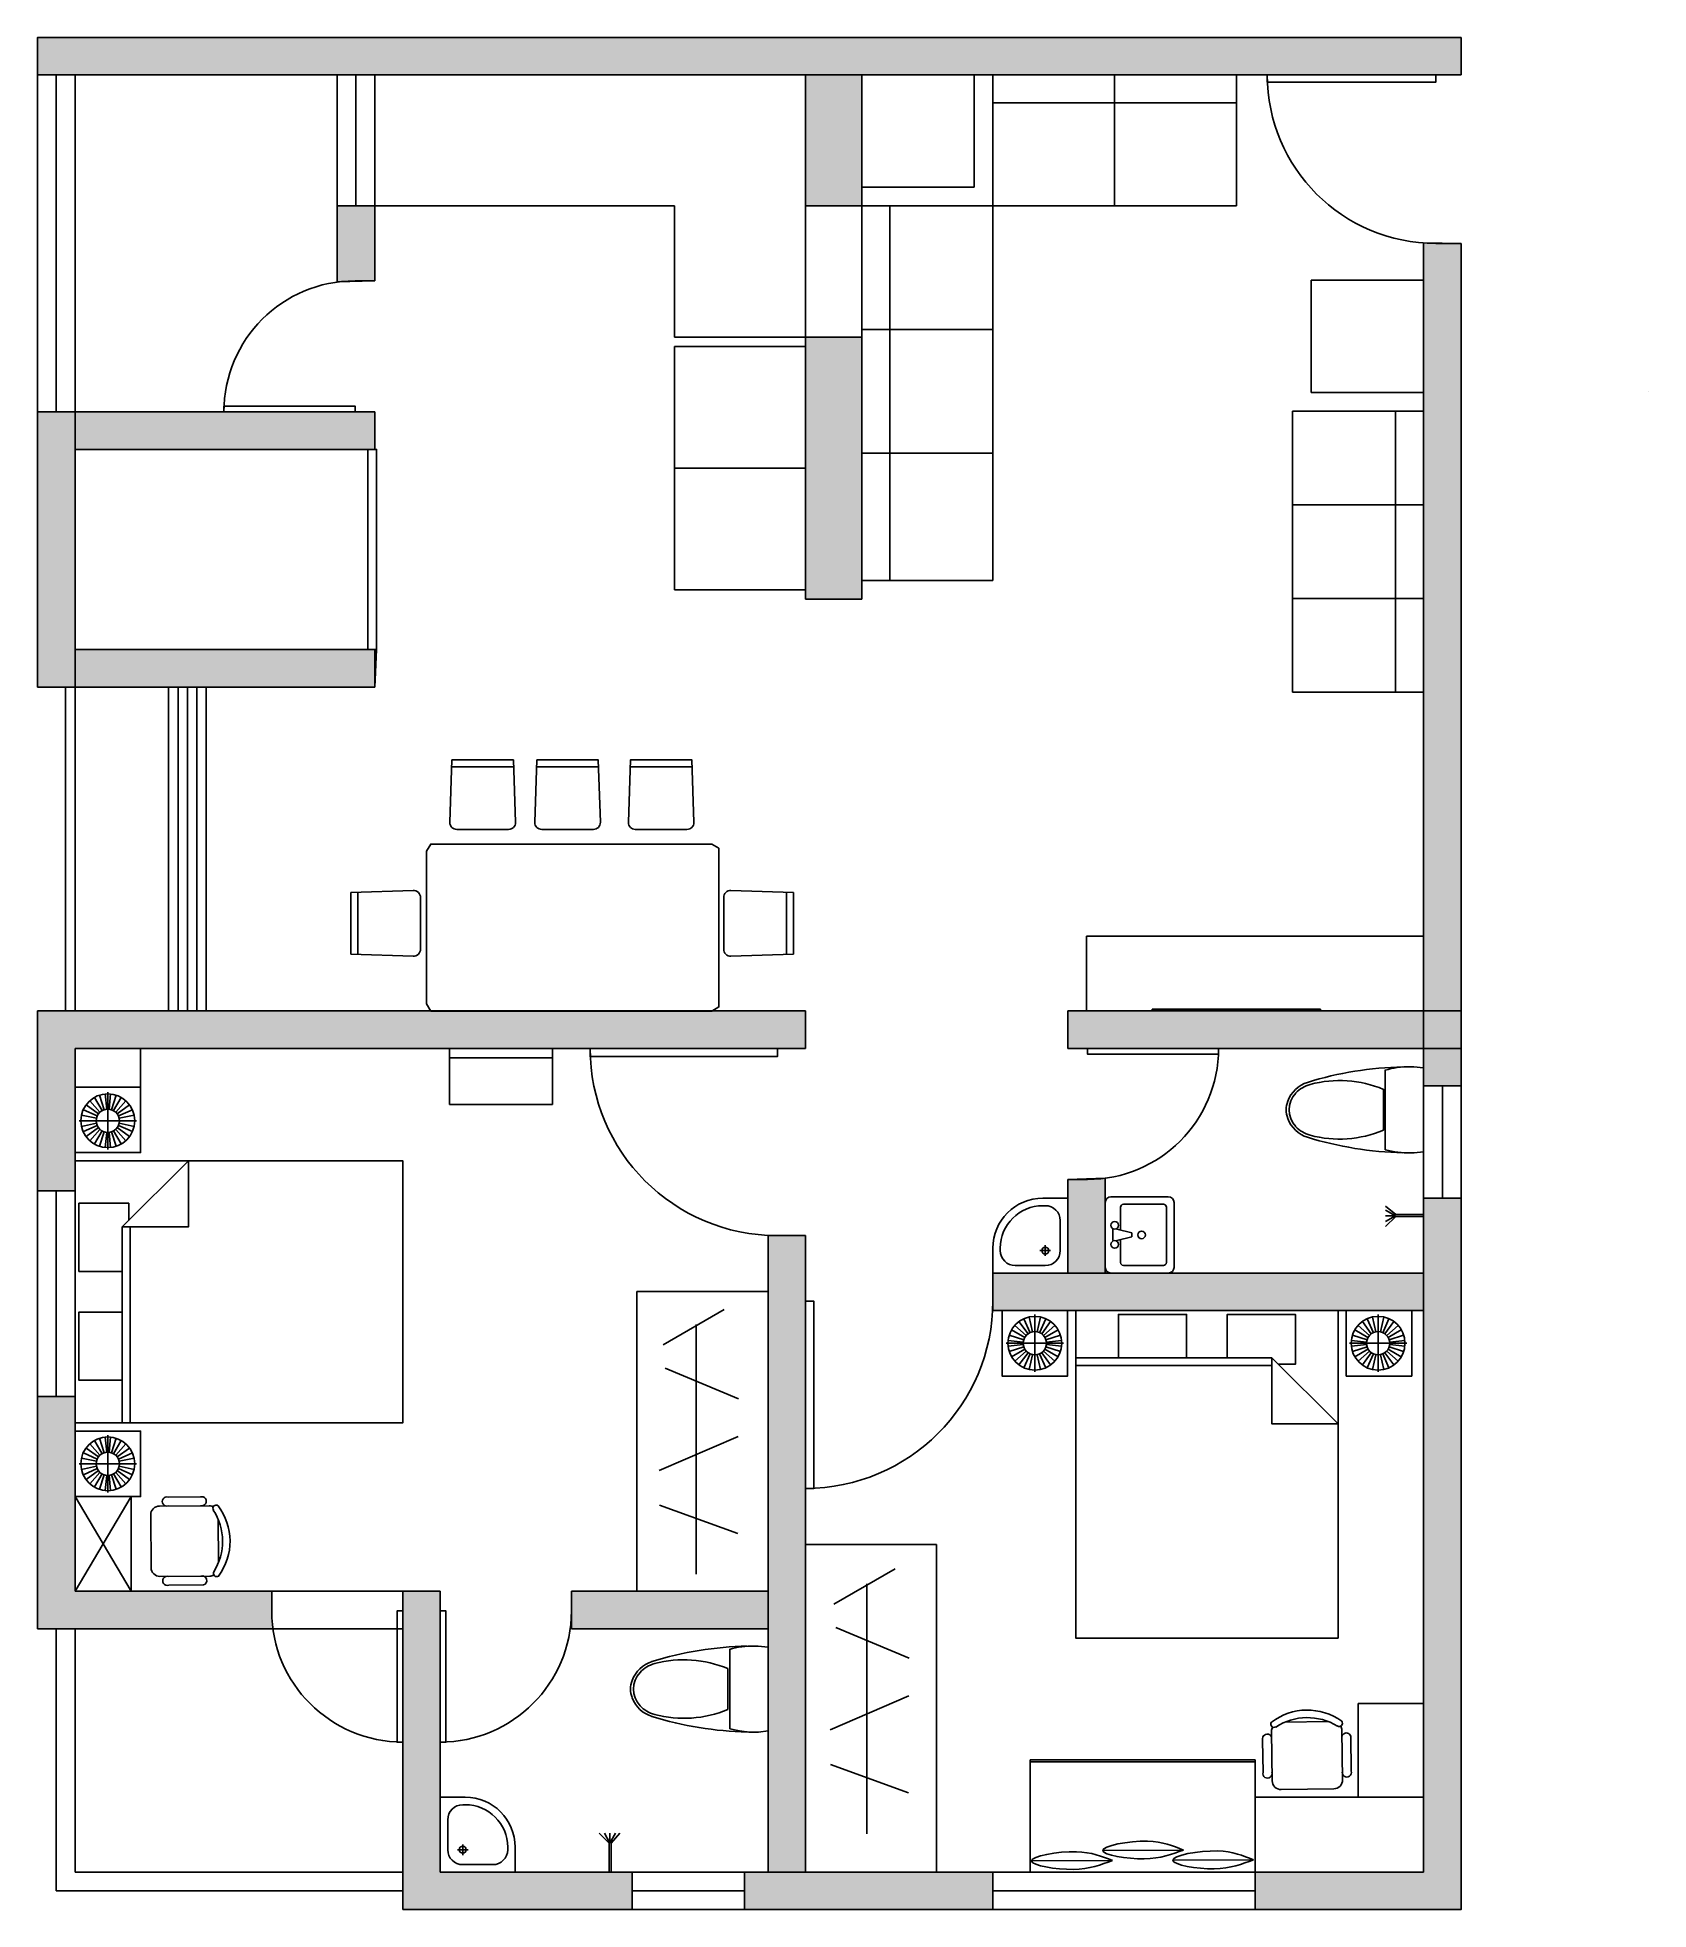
# Model space of a CAD drawing. Header units: metres. Extents: x 31.8 to 40.4, y 9.2 to 19.2.
import ezdxf

# ---------------------------------------------------------------- set-up
doc = ezdxf.new("R2010")
doc.units = ezdxf.units.M
doc.header["$MEASUREMENT"] = 0

# ---------------------------------------------------------------- blocks, each defined once
blk = doc.blocks.new('*U2')
for p, q in [((0, 0), (0, -6)), ((40, 0), (40, -6))]:
    blk.add_line(p, q)
blk.add_lwpolyline([(0, 0), (0, 40), (1.75, 40), (1.75, 0)], close=True)
blk.add_arc((0, 0), 40, 0, 90)
blk = doc.blocks.new('*U3')
for p, q in [((0, 0), (0, -6)), ((40, 0), (40, -6))]:
    blk.add_line(p, q)
blk.add_lwpolyline([(0, 0), (40, 0), (40, -1.75), (0, -1.75)], close=True)
blk = doc.blocks.new('ban6c 1200x2100')
for points in [[(236, 2730), (221, 3178), (-221, 3178), (-236, 2730, 0.424007), (-186, 2678), (186, 2678, 0.424007)], [(726, 2467), (1175, 2452), (1175, 2010), (726, 1995, -0.424007), (675, 2045), (675, 2417, -0.424007)], [(726, 1857), (1175, 1842), (1175, 1401), (726, 1386, -0.424007), (675, 1436), (675, 1807, -0.424007)], [(726, 1185), (1175, 1170), (1175, 729), (726, 714, -0.424007), (675, 764), (675, 1135, -0.424007)], [(236, 448), (221, 0), (-221, 0), (-236, 448, -0.424007), (-186, 500), (186, 500, -0.424007)]]:
    blk.add_lwpolyline(points, format="xyb", close=True)
for points in [[(-222, 3128), (223, 3128)], [(1125, 2008), (1125, 2453)], [(1125, 1399), (1125, 1844)], [(1125, 727), (1125, 1172)], [(-222, 50), (223, 50)]]:
    blk.add_lwpolyline(points)
blk.add_lwpolyline([(-578, 2634), (518, 2634), (570, 2604), (570, 585), (540, 534), (-600, 534), (-630, 585), (-630, 2604)], close=True)
blk = doc.blocks.new('g.doi2000x2400')
at = {"color": 44}
for p, q in [((-1324, -183), (-1406, -109)), ((-1310, -172), (-1376, -81)), ((-1295, -163), (-1340, -61)), ((-1278, -157), (-1301, -48)), ((-1242, -157), (-1219, -48)), ((-1226, -163), (-1180, -61)), ((-1210, -172), (-1145, -81)), ((-1197, -183), (-1114, -109)), ((1190, -183), (1107, -109)), ((1203, -172), (1138, -81)), ((1219, -163), (1173, -61)), ((1236, -157), (1212, -48)), ((1271, -157), (1294, -48)), ((1288, -163), (1333, -61)), ((1303, -172), (1369, -81)), ((1317, -183), (1399, -109)), ((-1345, -232), (-1456, -220)), ((-1345, -249), (-1456, -261)), ((-1341, -214), (-1447, -180)), ((-1341, -267), (-1447, -301)), ((-1334, -198), (-1430, -142)), ((-1186, -198), (-1090, -142)), ((-1179, -214), (-1073, -180)), ((-1179, -267), (-1073, -301)), ((-1175, -232), (-1065, -220)), ((-1175, -249), (-1065, -261)), ((1168, -232), (1058, -220)), ((1168, -249), (1058, -261)), ((1172, -214), (1066, -180)), ((1172, -267), (1066, -301)), ((1179, -198), (1083, -142)), ((1327, -198), (1423, -142)), ((1334, -214), (1440, -180)), ((1334, -267), (1440, -301)), ((1338, -232), (1449, -220)), ((1338, -249), (1449, -261)), ((-1334, -283), (-1430, -339)), ((-1324, -298), (-1406, -372)), ((-1310, -309), (-1376, -399)), ((-1295, -318), (-1340, -420)), ((-1278, -324), (-1301, -433)), ((-1242, -324), (-1219, -433)), ((-1226, -318), (-1180, -420)), ((-1210, -309), (-1145, -399)), ((-1197, -298), (-1114, -372)), ((-1186, -283), (-1090, -339)), ((1179, -283), (1083, -339)), ((1190, -298), (1107, -372)), ((1203, -309), (1138, -399)), ((1219, -318), (1173, -420)), ((1236, -324), (1212, -433)), ((1271, -324), (1294, -433)), ((1288, -318), (1333, -420)), ((1303, -309), (1369, -399)), ((1317, -298), (1399, -372)), ((1327, -283), (1423, -339))]:
    blk.add_line(p, q, dxfattribs=at)
for p, q in [((-1260, -450), (-1260, -30)), ((1253, -450), (1253, -30)), ((-1050, -240), (-1470, -240)), ((1463, -240), (1043, -240)), ((475, -403), (-960, -403))]:
    blk.add_line(p, q)
for points in [[(960, 0), (960, -2400), (-960, -2400), (-960, 0)], [(1020, 0), (1500, 0), (1500, -480), (1020, -480)], [(-1020, 0), (-1500, 0), (-1500, -480), (-1020, -480)]]:
    blk.add_lwpolyline(points, close=True)
for points in [[(-648, -346), (-648, -29), (-149, -29), (-149, -346)], [(149, -346), (149, -29), (648, -29), (648, -394), (523, -394)], [(-960, -346), (475, -346), (475, -830), (960, -830), (475, -346)]]:
    blk.add_lwpolyline(points)
for centre, radius in [((-1260, -240), 197), ((1253, -240), 197), ((-1260, -240), 85.2), ((1253, -240), 85.2)]:
    blk.add_circle(centre, radius)
blk = doc.blocks.new('ghe 2')
blk.add_line((-466, 151), (-466, -151))
for points in [[(-121, 243, 1.333333), (-121, 304), (-362, 304, 1), (-344, 243)], [(-434, 213, 0.829608), (-466, 243, 0.333333), (-466, -243, 0.829608), (-434, -213)], [(-433, 213, 0.290756), (-433, -213)], [(-433, -236, 0.120944), (-405, -243), (-61, -243, 0.414214), (0, -182), (0, 182, 0.414214), (-61, 243), (-405, 243, 0.120944), (-433, 236)], [(-121, -244, -1.333333), (-121, -305), (-344, -305, -1.333333), (-344, -244)]]:
    blk.add_lwpolyline(points, format="xyb")
blk = doc.blocks.new('lavabo8')
for p, q in [((0, 0), (0, 450)), ((0, 450), (150, 450)), ((135, 405), (150, 405)), ((45, 135), (45, 315)), ((103, 135), (167, 135)), ((135, 167), (135, 103)), ((405, 150), (405, 135)), ((450, 150), (450, 0)), ((450, 0), (0, 0)), ((315, 45), (135, 45))]:
    blk.add_line(p, q)
blk.add_circle((135, 135), 21.2)
for centre, radius, start, end in [((135, 315), 90, 90, 180), ((150, 150), 300, 0, 90), ((150, 150), 255, 0, 90), ((135, 135), 90, 180, 270), ((315, 135), 90, 270, 0)]:
    blk.add_arc(centre, radius, start, end)
blk = doc.blocks.new('mb-xibet2')
for p, q in [((225, 0), (-225, 0)), ((231, -51), (225, 0)), ((231, -104), (231, -51)), ((214, -206), (225, -154)), ((225, -154), (231, -104)), ((214, -206), (-214, -206)), ((-110, -216), (110, -216))]:
    blk.add_line(p, q)
for centre, radius, start, end in [((241, -78), 472, 170.5377, 187.7399), ((1627, -72), 1858, 181.2224, 197.2477), ((241, -78), 472, 187.7399, 195.822), ((-1627, -72), 1858, 342.7523, 358.7776), ((457, -452), 614, 157.3737, 194.7786), ((-457, -452), 614, 345.2214, 22.6263), ((12, -573), 167, 197.2477, 249.5476), ((24, -566), 166, 194.7786, 226.8543), ((0, -591), 131, 226.8543, 313.1457), ((-12, -573), 167, 290.4524, 342.7523), ((-24, -566), 166, 313.1457, 345.2214), ((0, -607), 131, 249.5476, 290.4524)]:
    blk.add_arc(centre, radius, start, end)
blk = doc.blocks.new('lavabo2')
for p, q in [((212.5, 0), (-212.5, 0)), ((-250, -37.5), (-250, -412.5)), ((-200, -381.25), (-200, -118.75)), ((-181.25, -100), (-31.25, -100)), ((-37.5, -50), (37.5, -50)), ((-37.5, -75), (-12.5, -175)), ((12.5, -175), (37.5, -75)), ((31.25, -100), (181.25, -100)), ((200, -118.75), (200, -381.25)), ((250, -412.5), (250, -37.5)), ((-12.5, -175), (12.5, -175)), ((-212.5, -450), (212.5, -450)), ((181.25, -400), (-181.25, -400))]:
    blk.add_line(p, q)
for centre in [(-62.5, -62.5), (62.5, -62.5), (0, -237.5)]:
    blk.add_circle(centre, 25)
for centre, radius, start, end in [((-212.5, -37.5), 37.5, 90, 180), ((212.5, -37.5), 37.5, 0, 90), ((-181.25, -118.75), 18.75, 90, 180), ((181.25, -118.75), 18.75, 0, 90), ((-212.5, -412.5), 37.5, 180, 270), ((-181.25, -381.25), 18.75, 180, 270), ((181.25, -381.25), 18.75, 270, 0), ((212.5, -412.5), 37.5, 270, 0)]:
    blk.add_arc(centre, radius, start, end)

msp = doc.modelspace()

# ---------------------------------------------------------------- hatches: boundary and pattern name
h = msp.add_hatch(color=7)
h.dxf.hatch_style = 1
h.paths.add_polyline_path([(33.637, 18.26), (33.437, 18.26), (33.437, 17.854, -0.03405), (33.532, 17.86), (33.637, 17.86)])
h.paths.add_polyline_path([(39.437, 19.16), (39.237, 19.16), (32.037, 19.16), (31.837, 19.16), (31.837, 18.96), (32.037, 18.96), (33.437, 18.96), (33.637, 18.96), (35.937, 18.96), (35.937, 18.26), (36.237, 18.26), (36.237, 18.96), (36.287, 18.96), (39.237, 18.96), (39.302, 18.96), (39.437, 18.96)])
h = msp.add_hatch(color=7)
h.dxf.hatch_style = 1
h.paths.add_polyline_path([(35.937, 12.76), (35.787, 12.76, -0.01251), (35.737, 12.761), (35.737, 12.461), (35.737, 12.36), (35.737, 10.86), (34.687, 10.86), (34.687, 10.755), (34.687, 10.66), (35.737, 10.66), (35.737, 9.36), (35.937, 9.36)])
h.paths.add_polyline_path([(36.937, 9.36), (35.737, 9.36), (35.612, 9.36), (35.612, 9.26), (35.612, 9.16), (36.187, 9.16), (36.937, 9.16)])
h.paths.add_polyline_path([(35.012, 9.36), (33.987, 9.36), (33.987, 9.76), (33.987, 10.86), (33.787, 10.86), (33.787, 10.755), (33.787, 10.055), (33.787, 9.16), (33.837, 9.16), (35.012, 9.16)])
h.paths.add_polyline_path([(39.437, 9.36), (39.437, 11.56), (39.437, 12.96), (39.237, 12.96), (39.237, 12.56), (37.537, 12.56), (37.537, 13.067, -0.03405), (37.442, 13.06), (37.337, 13.06), (37.337, 12.56), (36.937, 12.56), (36.937, 12.41), (36.937, 12.36), (36.987, 12.36), (37.337, 12.36), (37.587, 12.36), (38.78, 12.36), (39.237, 12.36), (39.237, 11.56), (39.237, 9.36), (38.437, 9.36), (38.337, 9.36), (38.337, 9.16), (39.237, 9.16), (39.437, 9.16)])
h.paths.add_polyline_path([(39.437, 18.06), (39.302, 18.06, -0.01807), (39.237, 18.063), (39.237, 14.16), (39.237, 13.96), (37.437, 13.96), (37.387, 13.96), (37.337, 13.96), (37.337, 13.76), (37.442, 13.76), (38.142, 13.76), (38.859, 13.76), (39.237, 13.76), (39.237, 13.56), (39.437, 13.56)])
h = msp.add_hatch(color=7)
h.dxf.hatch_style = 1
h.paths.add_polyline_path([(36.237, 17.56), (35.937, 17.56), (35.937, 16.16), (36.237, 16.16)])
h = msp.add_hatch(color=7)
h.dxf.hatch_style = 1
h.paths.add_polyline_path([(32.037, 16.96), (33.637, 16.96), (33.637, 17.16), (33.532, 17.16), (32.832, 17.16), (31.937, 17.16), (31.837, 17.16), (31.837, 16.89), (31.837, 15.69), (32.037, 15.69), (32.537, 15.69), (33.437, 15.69), (33.637, 15.69), (33.637, 15.89), (33.6, 15.89), (33.487, 15.89), (33.437, 15.89), (32.037, 15.89), (32.037, 16.01)])
h.paths.add_polyline_path([(35.937, 13.96), (32.587, 13.96), (32.037, 13.96), (31.987, 13.96), (31.837, 13.96), (31.837, 13), (32.037, 13), (32.037, 13.16), (32.037, 13.76), (35.937, 13.76)])
h.paths.add_polyline_path([(32.037, 11.9), (31.837, 11.9), (31.837, 10.66), (33.093, 10.66, -0.03405), (33.087, 10.755), (33.087, 10.86), (32.037, 10.86)])

# ---------------------------------------------------------------- linework, layer by layer
for p, q in [((31.837, 19.16), (31.837, 19.16, 3)), ((31.837, 19.16, 3), (39.437, 19.16, 3)), ((31.837, 18.96, 3), (31.837, 19.16, 3)), ((31.837, 15.69, 3), (31.837, 19.16, 3)), ((39.437, 19.16), (39.437, 19.16, 3)), ((39.437, 18.96, 3), (39.437, 19.16, 3)), ((32.037, 18.96), (31.837, 18.96)), ((31.837, 18.96), (31.837, 18.96, 3)), ((32.037, 18.96), (31.937, 18.96)), ((31.937, 18.96), (31.937, 17.16)), ((32.037, 18.96, 3), (39.437, 18.96, 3)), ((32.037, 18.96), (32.037, 18.96, 3)), ((32.037, 15.69, 3), (32.037, 18.96, 3)), ((33.437, 17.854), (33.437, 18.96)), ((33.437, 17.854, 3), (33.437, 18.96, 3)), ((33.537, 18.96), (33.537, 18.26)), ((33.637, 18.96), (33.637, 17.86)), ((33.637, 18.96), (33.637, 18.26)), ((33.637, 17.86, 3), (33.637, 18.96, 3)), ((35.937, 16.16), (35.937, 18.96)), ((35.937, 18.96), (35.937, 18.96, 3)), ((35.937, 18.96, 3), (35.937, 16.16, 3)), ((36.237, 18.96), (36.237, 16.16)), ((36.237, 18.96), (36.237, 18.96, 3)), ((36.237, 16.16, 3), (36.237, 18.96, 3)), ((36.487, 18.96), (36.587, 18.96)), ((36.837, 18.96), (36.837, 18.36)), ((39.437, 18.96), (39.437, 18.96, 3)), ((36.837, 18.36), (36.237, 18.36)), ((39.237, 18.063), (39.237, 18.063, 3)), ((39.237, 18.063, 3), (39.237, 9.36, 3)), ((39.237, 18.063, 3), (39.437, 18.06, 3)), ((39.437, 18.06, 3), (39.437, 9.16, 3)), ((39.437, 18.06), (39.437, 18.06, 3)), ((33.637, 17.86, 3), (33.437, 17.854, 3)), ((33.437, 17.854), (33.437, 17.854, 3)), ((33.637, 17.86), (33.637, 17.86, 3)), ((40.438, 17.27), (40.438, 17.27, 1.7)), ((31.837, 17.16), (31.937, 17.16)), ((31.937, 17.16), (33.437, 17.16)), ((32.037, 17.16), (32.037, 17.16, 3)), ((33.637, 17.16, 3), (32.037, 17.16, 3)), ((33.637, 17.16), (33.637, 16.96)), ((33.637, 17.16), (33.637, 17.16, 3)), ((33.637, 17.16, 3), (33.637, 16.96, 3)), ((38.537, 15.663, 0.4), (38.537, 17.163, 0.4)), ((38.537, 17.163, 0.4), (38.537, 17.163)), ((39.087, 17.163, 0.4), (38.537, 17.163, 0.4)), ((39.087, 17.163), (39.087, 17.163, 0.4)), ((39.087, 17.163, 0.4), (39.087, 15.663, 0.4)), ((39.237, 17.163, 0.8), (39.087, 17.163, 0.8)), ((39.087, 17.163, 0.8), (39.087, 15.663, 0.8)), ((39.087, 17.163, 0.4), (39.087, 17.163, 0.8)), ((39.237, 17.163), (39.237, 17.163, 0.8)), ((39.237, 15.663, 0.8), (39.237, 17.163, 0.8)), ((33.637, 16.96), (32.037, 16.96)), ((32.037, 16.96), (32.037, 16.96, 3)), ((33.637, 16.96, 3), (32.037, 16.96, 3)), ((33.637, 16.96), (33.637, 16.96, 3)), ((39.087, 16.663, 0.4), (38.537, 16.663, 0.4)), ((38.537, 16.663, 0.4), (38.537, 16.663)), ((39.087, 16.663), (39.087, 16.663, 0.4)), ((36.237, 16.16), (35.937, 16.16)), ((35.937, 16.16), (35.937, 16.16, 3)), ((35.937, 16.16, 3), (36.237, 16.16, 3)), ((36.237, 16.16), (36.237, 16.16, 3)), ((39.087, 16.163, 0.4), (38.537, 16.163, 0.4)), ((38.537, 16.163, 0.4), (38.537, 16.163)), ((39.087, 16.163), (39.087, 16.163, 0.4)), ((32.037, 15.89), (33.437, 15.89)), ((32.037, 15.89, 3), (32.037, 15.89, 3)), ((33.647, 15.89, 3), (32.037, 15.89, 3)), ((32.037, 15.89, 3), (32.037, 15.89)), ((33.437, 15.89), (33.637, 15.89)), ((33.637, 15.89), (33.637, 15.69)), ((33.637, 15.69, 3), (33.647, 15.89, 3)), ((33.647, 15.89), (33.647, 15.89, 3)), ((31.837, 15.69), (31.837, 15.69, 3)), ((31.837, 15.69, 3), (32.037, 15.69, 3)), ((32.037, 15.69), (33.437, 15.69)), ((32.037, 15.69), (32.537, 15.69)), ((32.037, 15.69), (32.037, 15.69, 3)), ((33.637, 15.69, 3), (32.037, 15.69, 3)), ((32.537, 15.69), (32.537, 13.96)), ((32.737, 15.69), (32.737, 13.96)), ((33.437, 15.69), (33.637, 15.69)), ((33.637, 15.69), (33.637, 15.69, 3)), ((39.087, 15.663, 0.4), (38.537, 15.663, 0.4)), ((38.537, 15.663), (38.537, 15.663, 0.4)), ((39.087, 15.663), (39.087, 15.663, 0.4)), ((39.237, 15.663, 0.8), (39.087, 15.663, 0.8)), ((39.087, 15.663, 0.8), (39.087, 15.663, 0.4)), ((39.237, 15.663), (39.237, 15.663, 0.8)), ((31.837, 13.96), (31.837, 13.96, 3)), ((31.837, 13.96, 3), (31.837, 10.66, 3)), ((31.837, 13.96, 3), (35.937, 13.96, 3)), ((32.037, 13.96), (32.587, 13.96)), ((32.587, 13.96), (35.937, 13.96)), ((35.937, 13.76), (35.937, 13.96)), ((35.937, 13.96), (35.937, 13.96, 3)), ((35.937, 13.96, 3), (35.937, 13.76, 3)), ((37.387, 13.96), (37.337, 13.96)), ((37.337, 13.96), (37.337, 13.76)), ((37.337, 13.96), (37.337, 13.96, 3)), ((37.337, 13.76, 3), (37.337, 13.96, 3)), ((37.337, 13.96, 3), (39.237, 13.96, 3)), ((39.237, 13.96), (39.237, 13.96, 3)), ((39.237, 13.96, 3), (39.437, 13.96, 3)), ((35.937, 13.76), (32.037, 13.76)), ((32.037, 13.76), (32.037, 13.76, 3)), ((32.037, 10.86, 3), (32.037, 13.76, 3)), ((35.937, 13.76, 3), (32.037, 13.76, 3)), ((32.387, 13.554), (32.387, 13.76)), ((35.937, 13.76), (35.937, 13.76, 3)), ((37.527, 13.76), (37.337, 13.76)), ((37.337, 13.76), (37.337, 13.76, 3)), ((39.437, 13.76, 3), (37.337, 13.76, 3)), ((39.237, 13.76), (39.237, 13.76, 3)), ((32.037, 13), (31.837, 13)), ((32.037, 13), (31.937, 13)), ((31.937, 13), (31.937, 11.9)), ((37.537, 13.067, 3), (37.337, 13.06, 3)), ((37.337, 12.56), (37.337, 13.06)), ((37.337, 13.06), (37.337, 13.06, 3)), ((37.337, 13.06, 3), (37.337, 12.56, 3)), ((37.537, 13.067), (37.537, 12.56)), ((37.537, 13.067), (37.537, 13.067, 3)), ((37.537, 12.56, 3), (37.537, 13.067, 3)), ((35.737, 12.761), (35.737, 12.36)), ((35.737, 12.761), (35.737, 12.761, 3)), ((35.737, 12.761, 3), (35.737, 9.36, 3)), ((35.737, 12.761, 3), (35.937, 12.76, 3)), ((35.937, 9.36), (35.937, 12.76)), ((35.937, 12.76), (35.937, 12.76, 3)), ((35.937, 12.76, 3), (35.937, 9.36, 3)), ((36.937, 12.56), (36.937, 12.56, 3)), ((36.937, 12.36, 3), (36.937, 12.56, 3)), ((36.937, 12.56, 3), (39.237, 12.56, 3)), ((37.187, 12.56), (37.337, 12.56)), ((37.337, 12.56), (37.337, 12.56, 3)), ((37.537, 12.56), (39.237, 12.56)), ((37.537, 12.56), (37.537, 12.56, 3)), ((39.237, 12.56), (39.237, 12.56, 3)), ((35.737, 10.86), (35.737, 12.36)), ((36.937, 12.36), (36.937, 12.36, 3)), ((39.237, 12.36, 3), (36.937, 12.36, 3)), ((37.587, 12.36), (37.187, 12.36)), ((39.237, 12.36), (37.587, 12.36)), ((39.237, 12.36), (39.237, 12.36, 3)), ((31.837, 11.9), (32.037, 11.9)), ((32.037, 10.86), (33.087, 10.86)), ((32.037, 10.86), (32.037, 10.86, 3)), ((32.037, 10.86, 3), (33.787, 10.86, 3)), ((33.787, 10.86), (33.787, 10.86, 3)), ((33.987, 10.86, 3), (33.787, 10.86, 3)), ((33.987, 10.86), (33.987, 10.86, 3)), ((33.987, 10.86, 3), (33.987, 9.36, 3)), ((33.093, 10.66), (31.837, 10.66)), ((31.837, 10.66), (31.837, 10.66, 3)), ((31.837, 10.66, 3), (33.787, 10.66, 3)), ((33.787, 9.16, 3), (33.787, 10.66, 3)), ((35.737, 10.66), (34.687, 10.66)), ((35.737, 9.36), (35.737, 10.66)), ((33.987, 9.36), (33.987, 9.36, 3)), ((33.987, 9.36, 3), (39.237, 9.36, 3)), ((35.737, 9.36), (35.737, 9.36, 3)), ((35.937, 9.36), (35.937, 9.36, 3)), ((36.937, 9.36), (36.937, 9.16)), ((36.937, 9.36), (36.937, 9.26)), ((38.337, 9.36), (38.337, 9.16)), ((39.237, 9.36), (39.237, 9.36, 3)), ((36.937, 9.26), (38.337, 9.26)), ((33.787, 9.16), (33.787, 9.16, 3)), ((39.437, 9.16, 3), (33.787, 9.16, 3)), ((39.437, 9.16), (39.437, 9.16, 3))]:
    msp.add_line(p, q)
at = {"color": 7, "true_color": 0xffffff}
for p, q in [((39.237, 19.16), (39.437, 19.16)), ((39.437, 19.16), (39.437, 18.96)), ((32.037, 17.16), (32.037, 18.96)), ((33.437, 18.96), (32.037, 18.96)), ((32.037, 18.96), (32.037, 17.16)), ((35.937, 18.96), (33.637, 18.96)), ((35.937, 18.96), (33.637, 18.96)), ((35.937, 18.96), (33.637, 18.96)), ((39.237, 18.96), (36.237, 18.96)), ((36.287, 18.96), (36.237, 18.96)), ((39.237, 18.96), (36.237, 18.96)), ((36.237, 18.96), (36.287, 18.96)), ((39.237, 18.96), (36.487, 18.96)), ((39.237, 18.96), (39.437, 18.96)), ((39.237, 18.063), (39.237, 13.96)), ((39.237, 18.063), (39.237, 14.16)), ((39.237, 18.063), (39.237, 14.16)), ((39.437, 18.06), (39.437, 13.56)), ((32.037, 16.89), (32.037, 16.96)), ((32.037, 16.96), (32.037, 15.96)), ((31.837, 15.69), (31.837, 16.89)), ((32.037, 16.01), (32.037, 16.89)), ((32.037, 15.89), (32.037, 16.01)), ((32.037, 13.96), (32.037, 15.69)), ((39.237, 14.16), (39.237, 13.96)), ((31.837, 10.66), (31.837, 13.96)), ((32.037, 10.86), (32.037, 13.76)), ((39.237, 13.76), (39.237, 13.56)), ((39.237, 13.56), (39.237, 12.56)), ((39.237, 13.56), (39.237, 12.56)), ((39.437, 13.56), (39.437, 11.56)), ((39.237, 12.36), (39.237, 11.56)), ((39.237, 11.56), (39.237, 9.36)), ((35.737, 9.36), (33.987, 9.36)), ((33.987, 9.36), (35.737, 9.36)), ((39.237, 9.36), (35.737, 9.36)), ((36.187, 9.36), (35.937, 9.36)), ((39.237, 9.36), (36.187, 9.36)), ((39.237, 9.36), (36.187, 9.36)), ((36.187, 9.16), (33.837, 9.16))]:
    msp.add_line(p, q, dxfattribs=at)
at = {"color": 2}
for p, q in [((33.637, 18.96), (33.437, 18.96)), ((33.637, 18.96), (33.537, 18.96)), ((33.637, 18.26), (33.437, 18.26)), ((34.037, 13.46), (34.037, 13.76)), ((34.037, 13.76), (34.037, 13.71)), ((34.037, 13.71), (34.587, 13.71)), ((34.787, 13.76), (34.587, 13.76)), ((34.587, 13.76), (34.587, 13.46)), ((39.437, 13.56), (39.237, 13.56)), ((39.437, 13.56), (39.337, 13.56)), ((39.337, 13.56), (39.337, 12.96)), ((34.587, 13.46), (34.037, 13.46)), ((39.089, 12.872), (39.034, 12.918)), ((39.437, 12.96), (39.237, 12.96)), ((39.087, 12.866), (39.034, 12.896)), ((39.087, 12.866), (39.034, 12.835)), ((39.087, 12.866), (39.034, 12.866)), ((39.089, 12.862), (39.034, 12.808)), ((39.237, 12.872), (39.089, 12.872)), ((39.237, 12.862), (39.089, 12.862)), ((35.737, 12.761), (35.737, 12.461)), ((35.737, 12.461), (35.037, 12.461)), ((35.037, 12.461), (35.037, 10.86)), ((35.503, 12.366), (35.177, 12.177)), ((35.353, 12.286), (35.353, 10.951)), ((35.187, 12.052), (35.579, 11.889)), ((35.577, 11.687), (35.156, 11.506)), ((32.037, 11.366), (32.337, 11.366)), ((32.037, 11.366), (32.337, 10.86)), ((32.337, 11.366), (32.037, 10.86)), ((32.337, 11.366), (32.337, 10.86)), ((35.158, 11.321), (35.575, 11.168)), ((35.937, 11.11), (36.637, 11.11)), ((36.637, 11.11), (36.637, 9.36)), ((36.415, 10.98), (36.089, 10.791)), ((36.265, 10.9), (36.265, 9.565)), ((32.037, 10.66), (31.937, 10.66)), ((31.937, 10.66), (31.937, 9.26)), ((32.037, 9.36), (32.037, 10.66)), ((36.099, 10.666), (36.491, 10.503)), ((36.489, 10.302), (36.068, 10.121)), ((38.887, 9.76), (38.887, 10.26)), ((38.887, 10.26), (39.237, 10.26)), ((36.07, 9.935), (36.487, 9.783)), ((38.337, 9.96), (37.137, 9.96)), ((37.137, 9.96), (37.137, 9.36)), ((38.337, 9.95), (37.137, 9.95)), ((38.337, 9.36), (38.337, 9.96)), ((38.337, 9.96), (38.337, 9.95)), ((38.337, 9.76), (39.237, 9.76)), ((39.237, 9.76), (38.887, 9.76)), ((34.889, 9.514), (34.836, 9.569)), ((34.893, 9.515), (34.863, 9.569)), ((34.889, 9.36), (34.889, 9.514)), ((34.893, 9.515), (34.923, 9.569)), ((34.893, 9.515), (34.893, 9.569)), ((34.899, 9.514), (34.946, 9.569)), ((34.899, 9.36), (34.899, 9.514)), ((37.575, 9.422), (37.144, 9.42)), ((37.954, 9.478), (37.524, 9.476)), ((38.328, 9.426), (37.898, 9.424)), ((33.787, 9.36), (32.037, 9.36)), ((32.037, 9.36), (33.787, 9.36)), ((33.787, 9.36), (33.787, 9.26)), ((35.012, 9.36), (35.012, 9.16)), ((35.612, 9.36), (35.612, 9.16)), ((35.612, 9.36), (35.612, 9.26)), ((39.237, 9.36), (38.437, 9.36)), ((33.787, 9.26), (31.937, 9.26)), ((35.612, 9.26), (35.012, 9.26))]:
    msp.add_line(p, q, dxfattribs=at)
at = {"color": 40, "true_color": 0xf8d731}
for p, q in [((35.937, 18.26), (35.937, 18.96)), ((36.937, 18.96), (36.937, 18.26)), ((36.937, 18.96), (36.937, 18.81)), ((36.937, 18.96), (38.237, 18.96)), ((37.587, 18.81), (37.587, 18.96)), ((38.237, 18.26), (38.237, 18.96)), ((36.937, 18.81), (38.237, 18.81)), ((36.937, 18.81), (37.587, 18.81)), ((37.587, 18.81), (37.587, 18.26)), ((33.637, 18.26), (35.237, 18.26)), ((35.237, 18.26), (35.237, 17.56)), ((35.937, 17.56), (35.937, 18.27)), ((36.237, 18.26), (36.937, 18.26)), ((36.237, 18.26), (36.237, 17.56)), ((36.387, 16.26), (36.387, 18.26)), ((36.387, 18.26), (36.387, 17.6)), ((36.937, 18.26), (38.237, 18.26)), ((36.937, 18.26), (36.937, 16.26)), ((39.237, 17.863), (38.637, 17.863)), ((38.637, 17.863), (38.637, 17.263)), ((39.237, 17.263), (39.237, 17.863)), ((36.387, 17.6), (36.237, 17.6)), ((36.387, 17.6), (36.937, 17.6)), ((35.237, 17.56), (35.937, 17.56)), ((35.237, 16.21), (35.237, 17.51)), ((35.237, 17.51), (35.937, 17.51)), ((35.937, 17.51), (35.937, 16.21)), ((38.637, 17.263), (39.237, 17.263)), ((39.237, 17.263), (39.237, 17.163)), ((39.237, 17.163), (38.537, 17.163)), ((38.537, 17.163), (38.537, 15.663)), ((39.087, 15.663), (39.087, 17.163)), ((39.087, 17.163), (39.087, 16.663)), ((36.387, 16.94), (36.237, 16.94)), ((36.237, 16.94), (36.237, 16.26)), ((36.387, 16.94), (36.937, 16.94)), ((35.237, 16.86), (35.237, 16.21)), ((35.237, 16.21), (35.237, 16.86)), ((35.237, 16.86), (35.937, 16.86)), ((39.087, 16.663), (38.537, 16.663)), ((39.087, 16.663), (39.237, 16.663)), ((35.937, 16.21), (35.237, 16.21)), ((36.937, 16.26), (36.237, 16.26)), ((36.237, 16.26), (36.387, 16.26)), ((39.087, 16.163), (38.537, 16.163)), ((39.087, 16.163), (39.237, 16.163)), ((32.587, 15.69), (32.587, 13.96)), ((32.637, 15.69), (32.637, 13.96)), ((32.687, 15.69), (32.687, 13.96)), ((38.537, 15.663), (39.237, 15.663)), ((39.237, 15.663), (39.087, 15.663)), ((37.437, 13.96), (37.437, 14.36)), ((37.437, 14.36), (39.237, 14.36)), ((39.237, 13.96), (39.237, 14.36)), ((35.437, 13.96), (33.937, 13.96)), ((37.437, 13.96), (39.237, 13.96)), ((37.787, 13.96), (37.787, 13.97)), ((37.787, 13.97), (38.687, 13.97)), ((38.337, 13.96), (37.987, 13.96)), ((38.687, 13.97), (38.687, 13.96))]:
    msp.add_line(p, q, dxfattribs=at)
at = {"color": 7}
for p, q in [((36.237, 18.26), (35.937, 18.26)), ((36.237, 17.56), (35.937, 17.56)), ((32.037, 15.69), (31.837, 15.69)), ((31.987, 13.96), (31.987, 15.69)), ((32.037, 13.96), (31.837, 13.96)), ((32.037, 13.96), (31.987, 13.96))]:
    msp.add_line(p, q, dxfattribs=at)
at = {"color": 7, "true_color": 0xffffff}
for points in [[(39.437, 19.16), (32.037, 19.16), (31.837, 19.16), (31.837, 16.89)], [(36.187, 9.16), (39.237, 9.16), (39.437, 9.16), (39.437, 9.36), (39.437, 11.56)], [(33.837, 9.16), (33.787, 9.16)]]:
    msp.add_lwpolyline(points, dxfattribs=at)
for points in [[(39.237, 13.96), (38.859, 13.96), (37.387, 13.96)], [(39.237, 13.76), (38.859, 13.76), (37.537, 13.76)], [(37.187, 12.56), (36.987, 12.56), (36.937, 12.56), (36.937, 12.36), (36.987, 12.36), (37.187, 12.36)], [(33.787, 9.16), (33.787, 10.66), (33.787, 10.86), (33.987, 10.86)], [(34.687, 10.86), (35.737, 10.86)]]:
    msp.add_lwpolyline(points)
at = {"color": 2}
for points in [[(37.954, 9.478), (37.763, 9.525), (37.524, 9.475), (37.745, 9.431), (37.954, 9.478)], [(37.575, 9.422), (37.383, 9.469), (37.144, 9.419), (37.366, 9.375), (37.575, 9.422)], [(38.328, 9.426), (38.137, 9.473), (37.898, 9.423), (38.119, 9.378), (38.328, 9.426)]]:
    msp.add_spline(points, degree=3, dxfattribs=at)
at = {"layer": 'Defpoints', "color": 1}
for p, q in [((33.987, 10.86), (33.987, 9.36)), ((34.687, 10.86), (34.687, 10.66))]:
    msp.add_line(p, q, dxfattribs=at)

# ---------------------------------------------------------------- block references
for name, p, xscale, yscale, zscale, rotation in [('*U2', (39.302, 18.96), -0.0225, 0.0225, 0.0225, 90), ('*U2', (33.532, 17.16), 0.01750000000000001, 0.01750000000000001, 0.01750000000000001, 90.00000000000001), ('*U3', (33.647, 15.89), -0.02675000000000032, 0.02675000000000032, 0.02675000000000032, 270), ('ban6c 1200x2100', (35.872, 14.428), 0.0007432960362291797, 0.0007432960362291797, 0.0007432960362291797, 90), ('*U2', (35.787, 13.76), -0.02500000000000013, 0.02500000000000013, 0.02500000000000013, 90), ('*U2', (37.442, 13.76), 0.01749999999999997, 0.01749999999999997, 0.01749999999999997, 270), ('mb-xibet2', (39.237, 13.432), 0.0009947849784895154, 0.0009947849784895154, 0.0009947849784895154, 269.9999999999999), ('g.doi2000x2400', (32.037, 12.46), 0.0007291667578125094, 0.0007291667578125094, 0.0007291667578125094, 90), ('lavabo8', (37.337, 12.56), 0.0008888888888802367, 0.0008888888888802367, 0.0008888888888802367, 90), ('lavabo2', (37.537, 12.764), 0.000816138517849835, 0.000816138517849835, 0.000816138517849835, 90), ('*U2', (35.937, 12.41), -0.02500000000000013, 0.02500000000000013, 0.02500000000000013, 180), ('ghe 2', (32.442, 11.127), 0.0007728916860948982, 0.0007728916860948982, 0.0007728916860948982, 180.4051153414572), ('*U2', (33.787, 10.755), 0.0175000000000001, 0.0175000000000001, 0.0175000000000001, 180), ('*U2', (33.987, 10.755), -0.0175000000000001, 0.0175000000000001, 0.0175000000000001, 180), ('mb-xibet2', (35.737, 10.338), 0.0009947849784895154, 0.0009947849784895154, 0.0009947849784895154, 269.9999999999999), ('ghe 2', (38.617, 9.803), 0.0007728916860948982, 0.0007728916860948982, 0.0007728916860948982, 270.8195095622707)]:
    msp.add_blockref(name, p, dxfattribs=dict(xscale=xscale, yscale=yscale, zscale=zscale, rotation=rotation))
for name, p, xscale, yscale, zscale in [('g.doi2000x2400', (38.08, 12.36), 0.0007291667578125094, 0.0007291667578125094, 0.0007291667578125094), ('lavabo8', (33.987, 9.36), 0.0008888888888802367, 0.0008888888888802367, 0.0008888888888802367)]:
    msp.add_blockref(name, p, dxfattribs=dict(xscale=xscale, yscale=yscale, zscale=zscale))

doc.saveas('drawing.dxf')
